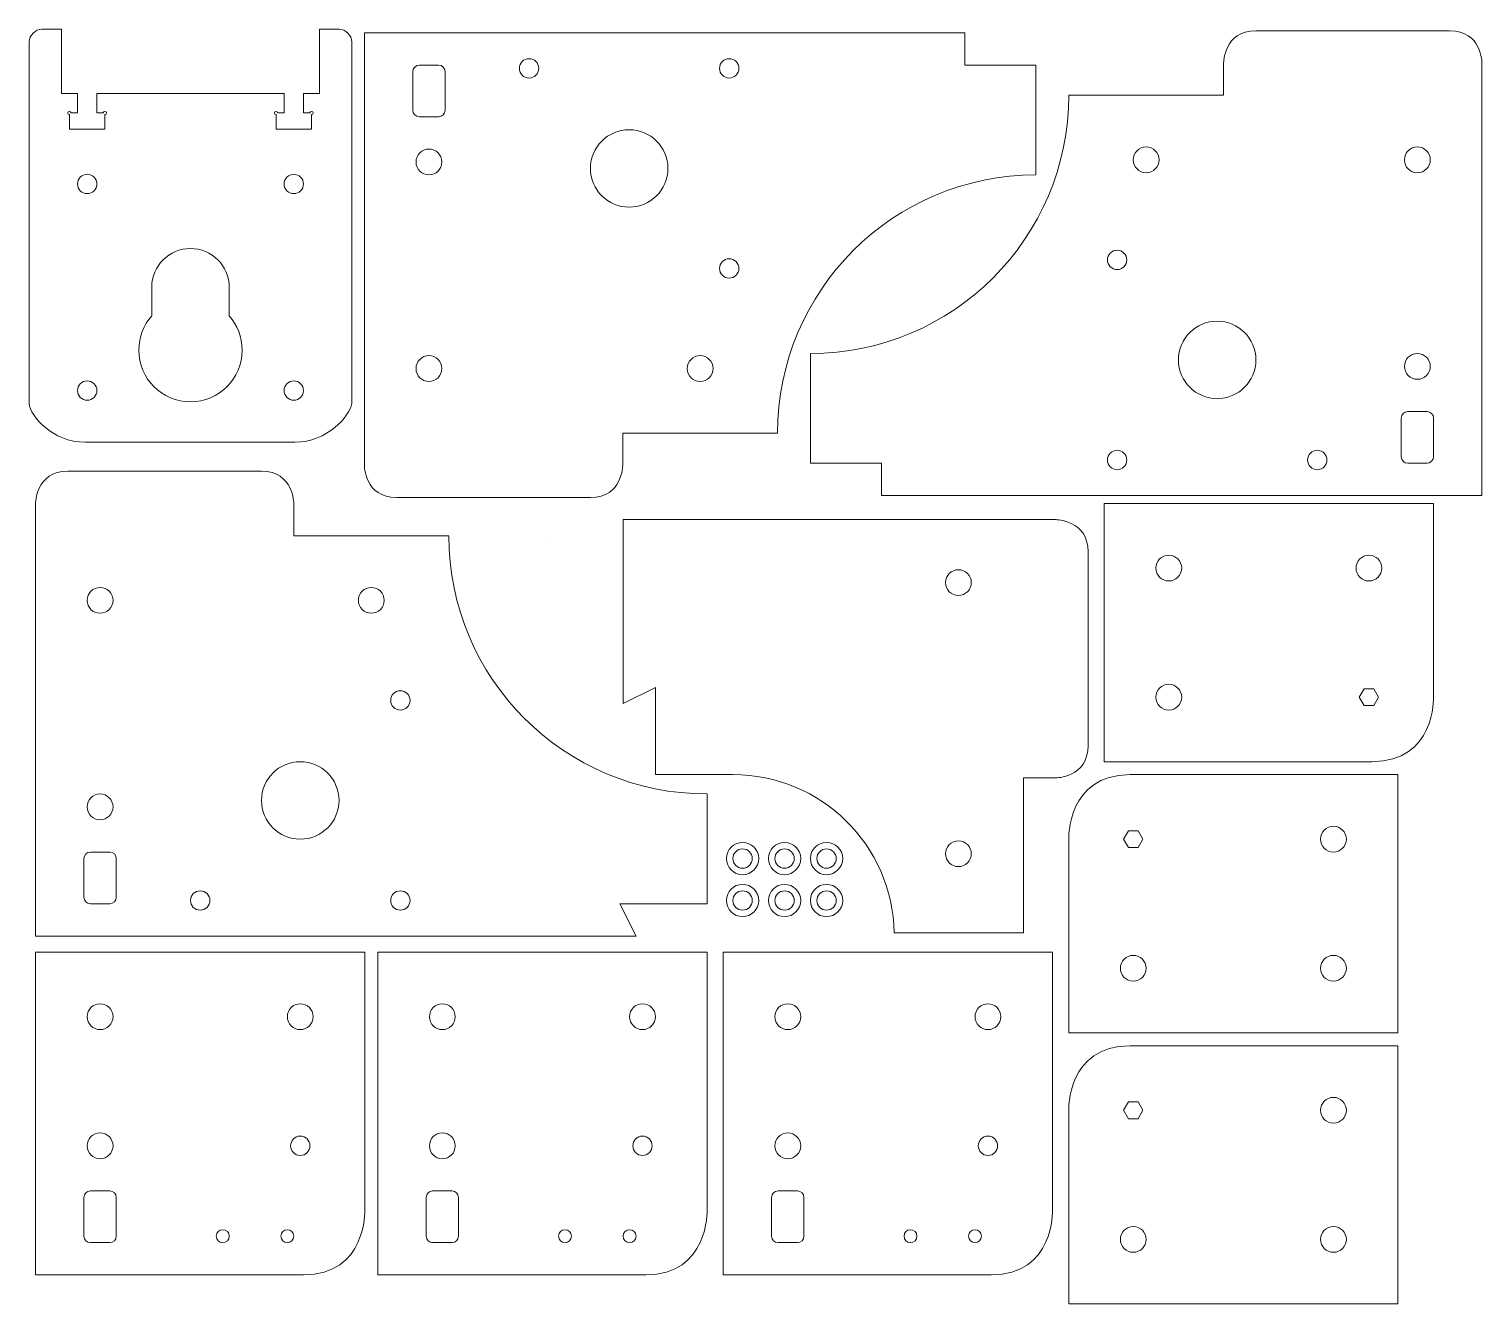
# Model space of a CAD drawing. Header units: inches. Extents: x 1 to 226, y -199 to -1.
import ezdxf

# ---------------------------------------------------------------- set-up
doc = ezdxf.new("R2010")
doc.units = ezdxf.units.IN
doc.header["$MEASUREMENT"] = 0
doc.layers.add('Layer 1', color=7, linetype='Continuous')

# ---------------------------------------------------------------- blocks, each defined once
blk = doc.blocks.new('block 2')
at = {"layer": 'Layer 1', "lineweight": 0}
for points, knots in [([(51.5, -11.5), (51.5, -11.5), (51.5, -11.5), (51.5, -11.5), (51.5, -11.5), (51.5, -3.5), (51.5, -3.5), (51.5, -2.5), (50.5, -1.5), (49.5, -1.5), (49.5, -1.5), (46.5, -1.5), (46.5, -1.5), (46.5, -1.5), (46.5, -11.5), (46.5, -11.5), (46.5, -11.5), (44, -11.5), (44, -11.5), (44, -11.5), (44, -14.5), (44, -14.5), (44, -14.5), (45, -14.5), (45, -14.5), (45, -14.5), (45, -14.5), (45, -14.5), (45, -14.36), (45.11, -14.25), (45.25, -14.25), (45.39, -14.25), (45.5, -14.36), (45.5, -14.5), (45.5, -14.64), (45.39, -14.75), (45.25, -14.75), (45.25, -14.75), (45.25, -14.75), (45.25, -14.75), (45.25, -14.75), (45.25, -17), (45.25, -17), (45.25, -17), (44, -17), (44, -17), (44, -17), (41, -17), (41, -17), (41, -17), (39.75, -17), (39.75, -17), (39.75, -17), (39.75, -14.75), (39.75, -14.75), (39.61, -14.75), (39.5, -14.64), (39.5, -14.5), (39.5, -14.36), (39.61, -14.25), (39.75, -14.25), (39.89, -14.25), (40, -14.36), (40, -14.5), (40, -14.5), (40, -14.5), (40, -14.5), (40, -14.5), (41, -14.5), (41, -14.5), (41, -14.5), (41, -11.5), (41, -11.5), (41, -11.5), (12, -11.5), (12, -11.5), (12, -11.5), (12, -14.5), (12, -14.5), (12, -14.5), (13, -14.5), (13, -14.5), (13, -14.5), (13, -14.5), (13, -14.5), (13, -14.36), (13.11, -14.25), (13.25, -14.25), (13.39, -14.25), (13.5, -14.36), (13.5, -14.5), (13.5, -14.64), (13.39, -14.75), (13.25, -14.75), (13.25, -14.75), (13.25, -14.75), (13.25, -14.75), (13.25, -14.75), (13.25, -17), (13.25, -17), (13.25, -17), (12, -17), (12, -17), (12, -17), (9, -17), (9, -17), (9, -17), (7.75, -17), (7.75, -17), (7.75, -17), (7.75, -14.75), (7.75, -14.75), (7.61, -14.75), (7.5, -14.64), (7.5, -14.5), (7.5, -14.36), (7.61, -14.25), (7.75, -14.25), (7.89, -14.25), (8, -14.36), (8, -14.5), (8, -14.5), (8, -14.5), (8, -14.5), (8, -14.5), (9, -14.5), (9, -14.5), (9, -14.5), (9, -11.5), (9, -11.5), (9, -11.5), (6.5, -11.5), (6.5, -11.5), (6.5, -11.5), (6.5, -1.5), (6.5, -1.5), (6.5, -1.5), (3.5, -1.5), (3.5, -1.5), (2.5, -1.5), (1.5, -2.5), (1.5, -3.5), (1.5, -3.5), (1.5, -11.5), (1.5, -11.5), (1.5, -11.5), (1.5, -11.5), (1.5, -11.5), (1.5, -11.5), (1.5, -59.5), (1.5, -59.5), (1.67, -61.5), (5.17, -65.5), (10.17, -65.5), (10.17, -65.5), (42.67, -65.5), (42.67, -65.5), (47.67, -65.5), (51.17, -61.5), (51.5, -59.5), (51.5, -59.5), (51.5, -11.5), (51.5, -11.5)], [0, 0, 0, 0, 1, 1, 1, 2, 2, 2, 3, 3, 3, 4, 4, 4, 5, 5, 5, 6, 6, 6, 7, 7, 7, 8, 8, 8, 9, 9, 9, 10, 10, 10, 11, 11, 11, 12, 12, 12, 13, 13, 13, 14, 14, 14, 15, 15, 15, 16, 16, 16, 17, 17, 17, 18, 18, 18, 19, 19, 19, 20, 20, 20, 21, 21, 21, 22, 22, 22, 23, 23, 23, 24, 24, 24, 25, 25, 25, 26, 26, 26, 27, 27, 27, 28, 28, 28, 29, 29, 29, 30, 30, 30, 31, 31, 31, 32, 32, 32, 33, 33, 33, 34, 34, 34, 35, 35, 35, 36, 36, 36, 37, 37, 37, 38, 38, 38, 39, 39, 39, 40, 40, 40, 41, 41, 41, 42, 42, 42, 43, 43, 43, 44, 44, 44, 45, 45, 45, 46, 46, 46, 47, 47, 47, 48, 48, 48, 49, 49, 49, 50, 50, 50, 51, 51, 51, 52, 52, 52, 53, 53, 53, 54, 54, 54, 54]), ([(10.5, -27), (9.67, -27), (9, -26.33), (9, -25.5), (9, -24.67), (9.67, -24), (10.5, -24), (11.33, -24), (12, -24.67), (12, -25.5), (12, -26.33), (11.33, -27), (10.5, -27)], [0, 0, 0, 0, 1, 1, 1, 2, 2, 2, 3, 3, 3, 4, 4, 4, 4]), ([(42.5, -27), (41.67, -27), (41, -26.33), (41, -25.5), (41, -24.67), (41.67, -24), (42.5, -24), (43.33, -24), (44, -24.67), (44, -25.5), (44, -26.33), (43.33, -27), (42.5, -27)], [0, 0, 0, 0, 1, 1, 1, 2, 2, 2, 3, 3, 3, 4, 4, 4, 4]), ([(32.5, -45.95), (32.5, -45.95), (32.5, -41.87), (32.5, -41.87), (32.5, -41.87), (32.48, -41.87), (32.48, -41.87), (32.49, -41.75), (32.5, -41.63), (32.5, -41.5), (32.5, -38.19), (29.81, -35.5), (26.5, -35.5), (23.19, -35.5), (20.5, -38.19), (20.5, -41.5), (20.5, -41.63), (20.51, -41.75), (20.52, -41.87), (20.52, -41.87), (20.5, -41.87), (20.5, -41.87), (20.5, -41.87), (20.5, -45.95), (20.5, -45.95), (19.25, -47.36), (18.5, -49.21), (18.5, -51.24), (18.5, -55.66), (22.08, -59.24), (26.5, -59.24), (30.92, -59.24), (34.5, -55.66), (34.5, -51.24), (34.5, -49.21), (33.74, -47.36), (32.5, -45.95)], [0, 0, 0, 0, 1, 1, 1, 2, 2, 2, 3, 3, 3, 4, 4, 4, 5, 5, 5, 6, 6, 6, 7, 7, 7, 8, 8, 8, 9, 9, 9, 10, 10, 10, 11, 11, 11, 12, 12, 12, 12]), ([(10.5, -59), (9.67, -59), (9, -58.33), (9, -57.5), (9, -56.67), (9.67, -56), (10.5, -56), (11.33, -56), (12, -56.67), (12, -57.5), (12, -58.33), (11.33, -59), (10.5, -59)], [0, 0, 0, 0, 1, 1, 1, 2, 2, 2, 3, 3, 3, 4, 4, 4, 4]), ([(42.5, -59), (41.67, -59), (41, -58.33), (41, -57.5), (41, -56.67), (41.67, -56), (42.5, -56), (43.33, -56), (44, -56.67), (44, -57.5), (44, -58.33), (43.33, -59), (42.5, -59)], [0, 0, 0, 0, 1, 1, 1, 2, 2, 2, 3, 3, 3, 4, 4, 4, 4])]:
    blk.add_open_spline(points, degree=3, knots=knots, dxfattribs=at)
blk = doc.blocks.new('block 3')
at = {"layer": 'Layer 1', "lineweight": 0}
for points, knots in [([(146.43, -7.09), (146.43, -7.09), (146.43, -2.09), (146.43, -2.09), (146.43, -2.09), (53.43, -2.09), (53.43, -2.09), (53.43, -2.09), (53.43, -64.09), (53.43, -64.09), (53.43, -64.09), (53.43, -64.09), (53.43, -64.09), (53.43, -64.09), (53.43, -69.09), (53.43, -69.09), (53.43, -69.09), (53.43, -74.09), (58.43, -74.09), (58.43, -74.09), (88.43, -74.09), (88.43, -74.09), (93.43, -74.09), (93.43, -69.09), (93.43, -69.09), (93.43, -69.09), (93.43, -64.09), (93.43, -64.09), (93.43, -64.09), (117.43, -64.09), (117.43, -64.09), (117.43, -64.09), (117.43, -64.09), (117.43, -64.09), (117.43, -42), (135.34, -24.09), (157.43, -24.09), (157.43, -24.09), (157.43, -22.09), (157.43, -22.09), (157.43, -22.09), (157.43, -7.09), (157.43, -7.09), (157.43, -7.09), (146.43, -7.09), (146.43, -7.09)], [0, 0, 0, 0, 1, 1, 1, 2, 2, 2, 3, 3, 3, 4, 4, 4, 5, 5, 5, 6, 6, 6, 7, 7, 7, 8, 8, 8, 9, 9, 9, 10, 10, 10, 11, 11, 11, 12, 12, 12, 13, 13, 13, 14, 14, 14, 15, 15, 15, 15]), ([(80.43, -7.59), (80.43, -8.42), (79.76, -9.09), (78.93, -9.09), (78.1, -9.09), (77.43, -8.42), (77.43, -7.59), (77.43, -6.76), (78.1, -6.09), (78.93, -6.09), (79.76, -6.09), (80.43, -6.76), (80.43, -7.59)], [0, 0, 0, 0, 1, 1, 1, 2, 2, 2, 3, 3, 3, 4, 4, 4, 4]), ([(111.43, -7.59), (111.43, -8.42), (110.76, -9.09), (109.93, -9.09), (109.1, -9.09), (108.43, -8.42), (108.43, -7.59), (108.43, -6.76), (109.1, -6.09), (109.93, -6.09), (110.76, -6.09), (111.43, -6.76), (111.43, -7.59)], [0, 0, 0, 0, 1, 1, 1, 2, 2, 2, 3, 3, 3, 4, 4, 4, 4]), ([(65.93, -14.09), (65.93, -14.64), (65.48, -15.09), (64.93, -15.09), (64.93, -15.09), (61.93, -15.09), (61.93, -15.09), (61.38, -15.09), (60.93, -14.64), (60.93, -14.09), (60.93, -14.09), (60.93, -8.09), (60.93, -8.09), (60.93, -7.54), (61.38, -7.09), (61.93, -7.09), (61.93, -7.09), (64.93, -7.09), (64.93, -7.09), (65.48, -7.09), (65.93, -7.54), (65.93, -8.09), (65.93, -8.09), (65.93, -14.09), (65.93, -14.09)], [0, 0, 0, 0, 1, 1, 1, 2, 2, 2, 3, 3, 3, 4, 4, 4, 5, 5, 5, 6, 6, 6, 7, 7, 7, 8, 8, 8, 8]), ([(100.43, -23.09), (100.43, -26.41), (97.74, -29.09), (94.43, -29.09), (91.12, -29.09), (88.43, -26.41), (88.43, -23.09), (88.43, -19.78), (91.12, -17.09), (94.43, -17.09), (97.74, -17.09), (100.43, -19.78), (100.43, -23.09)], [0, 0, 0, 0, 1, 1, 1, 2, 2, 2, 3, 3, 3, 4, 4, 4, 4]), ([(65.43, -22.09), (65.43, -23.2), (64.53, -24.09), (63.43, -24.09), (62.32, -24.09), (61.43, -23.2), (61.43, -22.09), (61.43, -20.99), (62.32, -20.09), (63.43, -20.09), (64.53, -20.09), (65.43, -20.99), (65.43, -22.09)], [0, 0, 0, 0, 1, 1, 1, 2, 2, 2, 3, 3, 3, 4, 4, 4, 4]), ([(111.43, -38.59), (111.43, -39.42), (110.76, -40.09), (109.93, -40.09), (109.1, -40.09), (108.43, -39.42), (108.43, -38.59), (108.43, -37.76), (109.1, -37.09), (109.93, -37.09), (110.76, -37.09), (111.43, -37.76), (111.43, -38.59)], [0, 0, 0, 0, 1, 1, 1, 2, 2, 2, 3, 3, 3, 4, 4, 4, 4]), ([(65.43, -54.09), (65.43, -55.2), (64.53, -56.09), (63.43, -56.09), (62.32, -56.09), (61.43, -55.2), (61.43, -54.09), (61.43, -52.99), (62.32, -52.09), (63.43, -52.09), (64.53, -52.09), (65.43, -52.99), (65.43, -54.09)], [0, 0, 0, 0, 1, 1, 1, 2, 2, 2, 3, 3, 3, 4, 4, 4, 4]), ([(107.43, -54.09), (107.43, -55.2), (106.53, -56.09), (105.43, -56.09), (104.32, -56.09), (103.43, -55.2), (103.43, -54.09), (103.43, -52.99), (104.32, -52.09), (105.43, -52.09), (106.53, -52.09), (107.43, -52.99), (107.43, -54.09)], [0, 0, 0, 0, 1, 1, 1, 2, 2, 2, 3, 3, 3, 4, 4, 4, 4])]:
    blk.add_open_spline(points, degree=3, knots=knots, dxfattribs=at)
blk = doc.blocks.new('block 4')
at = {"layer": 'Layer 1', "lineweight": 0}
for points, knots in [([(133.5, -68.76), (133.5, -68.76), (133.5, -73.76), (133.5, -73.76), (133.5, -73.76), (226.5, -73.76), (226.5, -73.76), (226.5, -73.76), (226.5, -11.76), (226.5, -11.76), (226.5, -11.76), (226.5, -11.76), (226.5, -11.76), (226.5, -11.76), (226.5, -6.76), (226.5, -6.76), (226.5, -6.76), (226.5, -1.76), (221.5, -1.76), (221.5, -1.76), (191.5, -1.76), (191.5, -1.76), (186.5, -1.76), (186.5, -6.76), (186.5, -6.76), (186.5, -6.76), (186.5, -11.76), (186.5, -11.76), (186.5, -11.76), (162.5, -11.76), (162.5, -11.76), (162.5, -11.76), (162.5, -11.76), (162.5, -11.76), (162.5, -33.85), (144.59, -51.76), (122.5, -51.76), (122.5, -51.76), (122.5, -53.76), (122.5, -53.76), (122.5, -53.76), (122.5, -68.76), (122.5, -68.76), (122.5, -68.76), (133.5, -68.76), (133.5, -68.76)], [0, 0, 0, 0, 1, 1, 1, 2, 2, 2, 3, 3, 3, 4, 4, 4, 5, 5, 5, 6, 6, 6, 7, 7, 7, 8, 8, 8, 9, 9, 9, 10, 10, 10, 11, 11, 11, 12, 12, 12, 13, 13, 13, 14, 14, 14, 15, 15, 15, 15]), ([(172.5, -21.76), (172.5, -20.65), (173.39, -19.76), (174.5, -19.76), (175.6, -19.76), (176.5, -20.65), (176.5, -21.76), (176.5, -22.86), (175.6, -23.76), (174.5, -23.76), (173.39, -23.76), (172.5, -22.86), (172.5, -21.76)], [0, 0, 0, 0, 1, 1, 1, 2, 2, 2, 3, 3, 3, 4, 4, 4, 4]), ([(214.5, -21.76), (214.5, -20.65), (215.39, -19.76), (216.5, -19.76), (217.6, -19.76), (218.5, -20.65), (218.5, -21.76), (218.5, -22.86), (217.6, -23.76), (216.5, -23.76), (215.39, -23.76), (214.5, -22.86), (214.5, -21.76)], [0, 0, 0, 0, 1, 1, 1, 2, 2, 2, 3, 3, 3, 4, 4, 4, 4]), ([(168.5, -37.26), (168.5, -36.43), (169.17, -35.76), (170, -35.76), (170.83, -35.76), (171.5, -36.43), (171.5, -37.26), (171.5, -38.09), (170.83, -38.76), (170, -38.76), (169.17, -38.76), (168.5, -38.09), (168.5, -37.26)], [0, 0, 0, 0, 1, 1, 1, 2, 2, 2, 3, 3, 3, 4, 4, 4, 4]), ([(179.5, -52.76), (179.5, -49.44), (182.18, -46.76), (185.5, -46.76), (188.81, -46.76), (191.5, -49.44), (191.5, -52.76), (191.5, -56.07), (188.81, -58.76), (185.5, -58.76), (182.18, -58.76), (179.5, -56.07), (179.5, -52.76)], [0, 0, 0, 0, 1, 1, 1, 2, 2, 2, 3, 3, 3, 4, 4, 4, 4]), ([(214.5, -53.76), (214.5, -52.65), (215.39, -51.76), (216.5, -51.76), (217.6, -51.76), (218.5, -52.65), (218.5, -53.76), (218.5, -54.86), (217.6, -55.76), (216.5, -55.76), (215.39, -55.76), (214.5, -54.86), (214.5, -53.76)], [0, 0, 0, 0, 1, 1, 1, 2, 2, 2, 3, 3, 3, 4, 4, 4, 4]), ([(214, -61.76), (214, -61.21), (214.45, -60.76), (215, -60.76), (215, -60.76), (218, -60.76), (218, -60.76), (218.55, -60.76), (219, -61.21), (219, -61.76), (219, -61.76), (219, -67.76), (219, -67.76), (219, -68.31), (218.55, -68.76), (218, -68.76), (218, -68.76), (215, -68.76), (215, -68.76), (214.45, -68.76), (214, -68.31), (214, -67.76), (214, -67.76), (214, -61.76), (214, -61.76)], [0, 0, 0, 0, 1, 1, 1, 2, 2, 2, 3, 3, 3, 4, 4, 4, 5, 5, 5, 6, 6, 6, 7, 7, 7, 8, 8, 8, 8]), ([(168.5, -68.26), (168.5, -67.43), (169.17, -66.76), (170, -66.76), (170.83, -66.76), (171.5, -67.43), (171.5, -68.26), (171.5, -69.09), (170.83, -69.76), (170, -69.76), (169.17, -69.76), (168.5, -69.09), (168.5, -68.26)], [0, 0, 0, 0, 1, 1, 1, 2, 2, 2, 3, 3, 3, 4, 4, 4, 4]), ([(199.5, -68.26), (199.5, -67.43), (200.17, -66.76), (201, -66.76), (201.83, -66.76), (202.5, -67.43), (202.5, -68.26), (202.5, -69.09), (201.83, -69.76), (201, -69.76), (200.17, -69.76), (199.5, -69.09), (199.5, -68.26)], [0, 0, 0, 0, 1, 1, 1, 2, 2, 2, 3, 3, 3, 4, 4, 4, 4])]:
    blk.add_open_spline(points, degree=3, knots=knots, dxfattribs=at)
blk = doc.blocks.new('block 5')
at = {"layer": 'Layer 1', "lineweight": 0}
for points, knots in [([(110.5, -117), (110.5, -117), (98.5, -117), (98.5, -117), (98.5, -117), (98.5, -103.5), (98.5, -103.5), (98.5, -103.5), (93.5, -106), (93.5, -106), (93.5, -106), (93.5, -77.5), (93.5, -77.5), (93.5, -77.5), (155.5, -77.5), (155.5, -77.5), (155.5, -77.5), (155.5, -77.5), (155.5, -77.5), (155.5, -77.5), (160.5, -77.5), (160.5, -77.5), (160.5, -77.5), (165.5, -77.5), (165.5, -82.5), (165.5, -82.5), (165.5, -112.5), (165.5, -112.5), (165.5, -117.5), (160.5, -117.5), (160.5, -117.5), (160.5, -117.5), (155.5, -117.5), (155.5, -117.5), (155.5, -117.5), (155.5, -141.5), (155.5, -141.5), (155.5, -141.5), (155.5, -141.5), (155.5, -141.5), (155.5, -141.5), (135.49, -141.5), (135.49, -141.5), (135.22, -127.92), (124.14, -117), (110.5, -117)], [0, 0, 0, 0, 1, 1, 1, 2, 2, 2, 3, 3, 3, 4, 4, 4, 5, 5, 5, 6, 6, 6, 7, 7, 7, 8, 8, 8, 9, 9, 9, 10, 10, 10, 11, 11, 11, 12, 12, 12, 13, 13, 13, 14, 14, 14, 15, 15, 15, 15]), ([(145.42, -89.25), (146.52, -89.25), (147.42, -88.36), (147.42, -87.25), (147.42, -86.15), (146.52, -85.25), (145.42, -85.25), (144.31, -85.25), (143.42, -86.15), (143.42, -87.25), (143.42, -88.36), (144.31, -89.25), (145.42, -89.25)], [0, 0, 0, 0, 1, 1, 1, 2, 2, 2, 3, 3, 3, 4, 4, 4, 4]), ([(145.42, -131.25), (146.52, -131.25), (147.42, -130.36), (147.42, -129.25), (147.42, -128.15), (146.52, -127.25), (145.42, -127.25), (144.31, -127.25), (143.42, -128.15), (143.42, -129.25), (143.42, -130.36), (144.31, -131.25), (145.42, -131.25)], [0, 0, 0, 0, 1, 1, 1, 2, 2, 2, 3, 3, 3, 4, 4, 4, 4])]:
    blk.add_open_spline(points, degree=3, knots=knots, dxfattribs=at)
blk = doc.blocks.new('block 6')
at = {"layer": 'Layer 1', "lineweight": 0}
for points, knots in [([(93, -137), (93, -137), (95.5, -142), (95.5, -142), (95.5, -142), (2.5, -142), (2.5, -142), (2.5, -142), (2.5, -80), (2.5, -80), (2.5, -80), (2.5, -80), (2.5, -80), (2.5, -80), (2.5, -75), (2.5, -75), (2.5, -75), (2.5, -70), (7.5, -70), (7.5, -70), (37.5, -70), (37.5, -70), (42.5, -70), (42.5, -75), (42.5, -75), (42.5, -75), (42.5, -80), (42.5, -80), (42.5, -80), (66.5, -80), (66.5, -80), (66.5, -80), (66.5, -80), (66.5, -80), (66.5, -102.09), (84.41, -120), (106.5, -120), (106.5, -120), (106.5, -122), (106.5, -122), (106.5, -122), (106.5, -137), (106.5, -137), (106.5, -137), (93, -137), (93, -137)], [0, 0, 0, 0, 1, 1, 1, 2, 2, 2, 3, 3, 3, 4, 4, 4, 5, 5, 5, 6, 6, 6, 7, 7, 7, 8, 8, 8, 9, 9, 9, 10, 10, 10, 11, 11, 11, 12, 12, 12, 13, 13, 13, 14, 14, 14, 15, 15, 15, 15]), ([(14.5, -90), (14.5, -88.89), (13.61, -88), (12.5, -88), (11.4, -88), (10.5, -88.89), (10.5, -90), (10.5, -91.1), (11.4, -92), (12.5, -92), (13.61, -92), (14.5, -91.1), (14.5, -90)], [0, 0, 0, 0, 1, 1, 1, 2, 2, 2, 3, 3, 3, 4, 4, 4, 4]), ([(56.5, -90), (56.5, -88.89), (55.61, -88), (54.5, -88), (53.4, -88), (52.5, -88.89), (52.5, -90), (52.5, -91.1), (53.4, -92), (54.5, -92), (55.61, -92), (56.5, -91.1), (56.5, -90)], [0, 0, 0, 0, 1, 1, 1, 2, 2, 2, 3, 3, 3, 4, 4, 4, 4]), ([(60.5, -105.5), (60.5, -104.67), (59.83, -104), (59, -104), (58.17, -104), (57.5, -104.67), (57.5, -105.5), (57.5, -106.33), (58.17, -107), (59, -107), (59.83, -107), (60.5, -106.33), (60.5, -105.5)], [0, 0, 0, 0, 1, 1, 1, 2, 2, 2, 3, 3, 3, 4, 4, 4, 4]), ([(49.5, -121), (49.5, -117.68), (46.82, -115), (43.5, -115), (40.19, -115), (37.5, -117.68), (37.5, -121), (37.5, -124.31), (40.19, -127), (43.5, -127), (46.82, -127), (49.5, -124.31), (49.5, -121)], [0, 0, 0, 0, 1, 1, 1, 2, 2, 2, 3, 3, 3, 4, 4, 4, 4]), ([(14.5, -122), (14.5, -120.89), (13.6, -120), (12.5, -120), (11.4, -120), (10.5, -120.89), (10.5, -122), (10.5, -123.1), (11.4, -124), (12.5, -124), (13.6, -124), (14.5, -123.1), (14.5, -122)], [0, 0, 0, 0, 1, 1, 1, 2, 2, 2, 3, 3, 3, 4, 4, 4, 4]), ([(15, -130), (15, -129.45), (14.55, -129), (14, -129), (14, -129), (11, -129), (11, -129), (10.45, -129), (10, -129.45), (10, -130), (10, -130), (10, -136), (10, -136), (10, -136.55), (10.45, -137), (11, -137), (11, -137), (14, -137), (14, -137), (14.55, -137), (15, -136.55), (15, -136), (15, -136), (15, -130), (15, -130)], [0, 0, 0, 0, 1, 1, 1, 2, 2, 2, 3, 3, 3, 4, 4, 4, 5, 5, 5, 6, 6, 6, 7, 7, 7, 8, 8, 8, 8]), ([(29.5, -136.5), (29.5, -135.67), (28.83, -135), (28, -135), (27.17, -135), (26.5, -135.67), (26.5, -136.5), (26.5, -137.33), (27.17, -138), (28, -138), (28.83, -138), (29.5, -137.33), (29.5, -136.5)], [0, 0, 0, 0, 1, 1, 1, 2, 2, 2, 3, 3, 3, 4, 4, 4, 4]), ([(60.5, -136.5), (60.5, -135.67), (59.83, -135), (59, -135), (58.17, -135), (57.5, -135.67), (57.5, -136.5), (57.5, -137.33), (58.17, -138), (59, -138), (59.83, -138), (60.5, -137.33), (60.5, -136.5)], [0, 0, 0, 0, 1, 1, 1, 2, 2, 2, 3, 3, 3, 4, 4, 4, 4])]:
    blk.add_open_spline(points, degree=3, knots=knots, dxfattribs=at)
blk = doc.blocks.new('block 7')
at = {"layer": 'Layer 1', "lineweight": 0}
for points, knots in [([(106.5, -144.5), (106.5, -144.5), (106.5, -174.5), (106.5, -184.5), (106.5, -184.5), (106.8, -194.5), (97, -194.5), (97, -194.5), (55.5, -194.5), (55.5, -194.5), (55.5, -194.5), (55.5, -144.5), (55.5, -144.5), (55.5, -144.5), (106.5, -144.5), (106.5, -144.5)], [0, 0, 0, 0, 1, 1, 1, 2, 2, 2, 3, 3, 3, 4, 4, 4, 5, 5, 5, 5]), ([(67.5, -154.5), (67.5, -155.6), (66.6, -156.5), (65.5, -156.5), (64.39, -156.5), (63.5, -155.6), (63.5, -154.5), (63.5, -153.39), (64.39, -152.5), (65.5, -152.5), (66.6, -152.5), (67.5, -153.39), (67.5, -154.5)], [0, 0, 0, 0, 1, 1, 1, 2, 2, 2, 3, 3, 3, 4, 4, 4, 4]), ([(98.5, -154.5), (98.5, -155.6), (97.61, -156.5), (96.5, -156.5), (95.4, -156.5), (94.5, -155.6), (94.5, -154.5), (94.5, -153.39), (95.4, -152.5), (96.5, -152.5), (97.61, -152.5), (98.5, -153.39), (98.5, -154.5)], [0, 0, 0, 0, 1, 1, 1, 2, 2, 2, 3, 3, 3, 4, 4, 4, 4]), ([(67.5, -174.5), (67.5, -175.6), (66.6, -176.5), (65.5, -176.5), (64.39, -176.5), (63.5, -175.6), (63.5, -174.5), (63.5, -173.39), (64.39, -172.5), (65.5, -172.5), (66.6, -172.5), (67.5, -173.39), (67.5, -174.5)], [0, 0, 0, 0, 1, 1, 1, 2, 2, 2, 3, 3, 3, 4, 4, 4, 4]), ([(98, -174.5), (98, -175.33), (97.33, -176), (96.5, -176), (95.67, -176), (95, -175.33), (95, -174.5), (95, -173.67), (95.67, -173), (96.5, -173), (97.33, -173), (98, -173.67), (98, -174.5)], [0, 0, 0, 0, 1, 1, 1, 2, 2, 2, 3, 3, 3, 4, 4, 4, 4]), ([(68, -188.5), (68, -189.05), (67.55, -189.5), (67, -189.5), (67, -189.5), (64, -189.5), (64, -189.5), (63.45, -189.5), (63, -189.05), (63, -188.5), (63, -188.5), (63, -182.5), (63, -182.5), (63, -181.95), (63.45, -181.5), (64, -181.5), (64, -181.5), (67, -181.5), (67, -181.5), (67.55, -181.5), (68, -181.95), (68, -182.5), (68, -182.5), (68, -188.5), (68, -188.5)], [0, 0, 0, 0, 1, 1, 1, 2, 2, 2, 3, 3, 3, 4, 4, 4, 5, 5, 5, 6, 6, 6, 7, 7, 7, 8, 8, 8, 8]), ([(83.5, -188.5), (83.5, -189.05), (83.95, -189.5), (84.5, -189.5), (85.05, -189.5), (85.5, -189.05), (85.5, -188.5), (85.5, -187.95), (85.05, -187.5), (84.5, -187.5), (83.95, -187.5), (83.5, -187.95), (83.5, -188.5)], [0, 0, 0, 0, 1, 1, 1, 2, 2, 2, 3, 3, 3, 4, 4, 4, 4]), ([(93.5, -188.5), (93.5, -189.05), (93.95, -189.5), (94.5, -189.5), (95.05, -189.5), (95.5, -189.05), (95.5, -188.5), (95.5, -187.95), (95.05, -187.5), (94.5, -187.5), (93.95, -187.5), (93.5, -187.95), (93.5, -188.5)], [0, 0, 0, 0, 1, 1, 1, 2, 2, 2, 3, 3, 3, 4, 4, 4, 4])]:
    blk.add_open_spline(points, degree=3, knots=knots, dxfattribs=at)
blk = doc.blocks.new('block 8')
at = {"layer": 'Layer 1', "lineweight": 0}
for points, knots in [([(53.5, -144.5), (53.5, -144.5), (53.5, -174.5), (53.5, -184.5), (53.5, -184.5), (53.8, -194.5), (44, -194.5), (44, -194.5), (2.5, -194.5), (2.5, -194.5), (2.5, -194.5), (2.5, -144.5), (2.5, -144.5), (2.5, -144.5), (53.5, -144.5), (53.5, -144.5)], [0, 0, 0, 0, 1, 1, 1, 2, 2, 2, 3, 3, 3, 4, 4, 4, 5, 5, 5, 5]), ([(14.5, -154.5), (14.5, -155.6), (13.6, -156.5), (12.5, -156.5), (11.39, -156.5), (10.5, -155.6), (10.5, -154.5), (10.5, -153.39), (11.39, -152.5), (12.5, -152.5), (13.6, -152.5), (14.5, -153.39), (14.5, -154.5)], [0, 0, 0, 0, 1, 1, 1, 2, 2, 2, 3, 3, 3, 4, 4, 4, 4]), ([(45.5, -154.5), (45.5, -155.6), (44.6, -156.5), (43.5, -156.5), (42.4, -156.5), (41.5, -155.6), (41.5, -154.5), (41.5, -153.39), (42.4, -152.5), (43.5, -152.5), (44.6, -152.5), (45.5, -153.39), (45.5, -154.5)], [0, 0, 0, 0, 1, 1, 1, 2, 2, 2, 3, 3, 3, 4, 4, 4, 4]), ([(14.5, -174.5), (14.5, -175.6), (13.6, -176.5), (12.5, -176.5), (11.39, -176.5), (10.5, -175.6), (10.5, -174.5), (10.5, -173.39), (11.39, -172.5), (12.5, -172.5), (13.6, -172.5), (14.5, -173.39), (14.5, -174.5)], [0, 0, 0, 0, 1, 1, 1, 2, 2, 2, 3, 3, 3, 4, 4, 4, 4]), ([(45, -174.5), (45, -175.33), (44.33, -176), (43.5, -176), (42.67, -176), (42, -175.33), (42, -174.5), (42, -173.67), (42.67, -173), (43.5, -173), (44.33, -173), (45, -173.67), (45, -174.5)], [0, 0, 0, 0, 1, 1, 1, 2, 2, 2, 3, 3, 3, 4, 4, 4, 4]), ([(15, -188.5), (15, -189.05), (14.55, -189.5), (14, -189.5), (14, -189.5), (11, -189.5), (11, -189.5), (10.45, -189.5), (10, -189.05), (10, -188.5), (10, -188.5), (10, -182.5), (10, -182.5), (10, -181.95), (10.45, -181.5), (11, -181.5), (11, -181.5), (14, -181.5), (14, -181.5), (14.55, -181.5), (15, -181.95), (15, -182.5), (15, -182.5), (15, -188.5), (15, -188.5)], [0, 0, 0, 0, 1, 1, 1, 2, 2, 2, 3, 3, 3, 4, 4, 4, 5, 5, 5, 6, 6, 6, 7, 7, 7, 8, 8, 8, 8]), ([(30.5, -188.5), (30.5, -189.05), (30.95, -189.5), (31.5, -189.5), (32.05, -189.5), (32.5, -189.05), (32.5, -188.5), (32.5, -187.95), (32.05, -187.5), (31.5, -187.5), (30.95, -187.5), (30.5, -187.95), (30.5, -188.5)], [0, 0, 0, 0, 1, 1, 1, 2, 2, 2, 3, 3, 3, 4, 4, 4, 4]), ([(40.5, -188.5), (40.5, -189.05), (40.94, -189.5), (41.5, -189.5), (42.05, -189.5), (42.5, -189.05), (42.5, -188.5), (42.5, -187.95), (42.05, -187.5), (41.5, -187.5), (40.94, -187.5), (40.5, -187.95), (40.5, -188.5)], [0, 0, 0, 0, 1, 1, 1, 2, 2, 2, 3, 3, 3, 4, 4, 4, 4])]:
    blk.add_open_spline(points, degree=3, knots=knots, dxfattribs=at)
blk = doc.blocks.new('block 9')
at = {"layer": 'Layer 1', "lineweight": 0}
for points in [[(112, -132.5), (110.62, -132.5), (109.5, -131.38), (109.5, -130), (109.5, -128.62), (110.62, -127.5), (112, -127.5), (113.38, -127.5), (114.5, -128.62), (114.5, -130), (114.5, -131.38), (113.38, -132.5), (112, -132.5)], [(112, -131.5), (111.17, -131.5), (110.5, -130.83), (110.5, -130), (110.5, -129.17), (111.17, -128.5), (112, -128.5), (112.83, -128.5), (113.5, -129.17), (113.5, -130), (113.5, -130.83), (112.83, -131.5), (112, -131.5)]]:
    blk.add_open_spline(points, degree=3, knots=[0, 0, 0, 0, 1, 1, 1, 2, 2, 2, 3, 3, 3, 4, 4, 4, 4], dxfattribs=at)
blk = doc.blocks.new('block 10')
at = {"layer": 'Layer 1', "lineweight": 0}
blk.add_lwpolyline([(173.25, -167.7), (174, -169), (173.25, -170.3), (171.75, -170.3), (171, -169), (171.75, -167.7), (173.25, -167.7)], dxfattribs=at)
for points, knots in [([(162.5, -199), (162.5, -199), (162.5, -179), (162.5, -169), (162.5, -169), (162.2, -159), (172, -159), (172, -159), (213.5, -159), (213.5, -159), (213.5, -159), (213.5, -199), (213.5, -199), (213.5, -199), (162.5, -199), (162.5, -199)], [0, 0, 0, 0, 1, 1, 1, 2, 2, 2, 3, 3, 3, 4, 4, 4, 5, 5, 5, 5]), ([(201.5, -169), (201.5, -167.9), (202.4, -167), (203.5, -167), (204.61, -167), (205.5, -167.9), (205.5, -169), (205.5, -170.1), (204.61, -171), (203.5, -171), (202.4, -171), (201.5, -170.1), (201.5, -169)], [0, 0, 0, 0, 1, 1, 1, 2, 2, 2, 3, 3, 3, 4, 4, 4, 4]), ([(170.5, -189), (170.5, -187.9), (171.4, -187), (172.5, -187), (173.61, -187), (174.5, -187.9), (174.5, -189), (174.5, -190.1), (173.61, -191), (172.5, -191), (171.4, -191), (170.5, -190.1), (170.5, -189)], [0, 0, 0, 0, 1, 1, 1, 2, 2, 2, 3, 3, 3, 4, 4, 4, 4]), ([(201.5, -189), (201.5, -187.9), (202.4, -187), (203.5, -187), (204.61, -187), (205.5, -187.9), (205.5, -189), (205.5, -190.1), (204.61, -191), (203.5, -191), (202.4, -191), (201.5, -190.1), (201.5, -189)], [0, 0, 0, 0, 1, 1, 1, 2, 2, 2, 3, 3, 3, 4, 4, 4, 4])]:
    blk.add_open_spline(points, degree=3, knots=knots, dxfattribs=at)
blk = doc.blocks.new('block 11')
at = {"layer": 'Layer 1', "lineweight": 0}
blk.add_lwpolyline([(208.25, -106.3), (207.5, -105), (208.25, -103.7), (209.75, -103.7), (210.5, -105), (209.75, -106.3), (208.25, -106.3)], dxfattribs=at)
for points, knots in [([(219, -75), (219, -75), (219, -95), (219, -105), (219, -105), (219.3, -115), (209.5, -115), (209.5, -115), (168, -115), (168, -115), (168, -115), (168, -75), (168, -75), (168, -75), (219, -75), (219, -75)], [0, 0, 0, 0, 1, 1, 1, 2, 2, 2, 3, 3, 3, 4, 4, 4, 5, 5, 5, 5]), ([(180, -85), (180, -86.1), (179.1, -87), (178, -87), (176.89, -87), (176, -86.1), (176, -85), (176, -83.89), (176.89, -83), (178, -83), (179.1, -83), (180, -83.89), (180, -85)], [0, 0, 0, 0, 1, 1, 1, 2, 2, 2, 3, 3, 3, 4, 4, 4, 4]), ([(211, -85), (211, -86.1), (210.1, -87), (209, -87), (207.89, -87), (207, -86.1), (207, -85), (207, -83.89), (207.89, -83), (209, -83), (210.1, -83), (211, -83.89), (211, -85)], [0, 0, 0, 0, 1, 1, 1, 2, 2, 2, 3, 3, 3, 4, 4, 4, 4]), ([(180, -105), (180, -106.1), (179.1, -107), (178, -107), (176.89, -107), (176, -106.1), (176, -105), (176, -103.89), (176.89, -103), (178, -103), (179.1, -103), (180, -103.89), (180, -105)], [0, 0, 0, 0, 1, 1, 1, 2, 2, 2, 3, 3, 3, 4, 4, 4, 4])]:
    blk.add_open_spline(points, degree=3, knots=knots, dxfattribs=at)
blk = doc.blocks.new('block 12')
at = {"layer": 'Layer 1', "lineweight": 0}
blk.add_lwpolyline([(173.25, -125.7), (174, -127), (173.25, -128.3), (171.75, -128.3), (171, -127), (171.75, -125.7), (173.25, -125.7)], dxfattribs=at)
for points, knots in [([(162.5, -157), (162.5, -157), (162.5, -137), (162.5, -127), (162.5, -127), (162.2, -117), (172, -117), (172, -117), (213.5, -117), (213.5, -117), (213.5, -117), (213.5, -157), (213.5, -157), (213.5, -157), (162.5, -157), (162.5, -157)], [0, 0, 0, 0, 1, 1, 1, 2, 2, 2, 3, 3, 3, 4, 4, 4, 5, 5, 5, 5]), ([(201.5, -127), (201.5, -125.89), (202.4, -125), (203.5, -125), (204.61, -125), (205.5, -125.89), (205.5, -127), (205.5, -128.1), (204.61, -129), (203.5, -129), (202.4, -129), (201.5, -128.1), (201.5, -127)], [0, 0, 0, 0, 1, 1, 1, 2, 2, 2, 3, 3, 3, 4, 4, 4, 4]), ([(170.5, -147), (170.5, -145.89), (171.4, -145), (172.5, -145), (173.61, -145), (174.5, -145.89), (174.5, -147), (174.5, -148.1), (173.61, -149), (172.5, -149), (171.4, -149), (170.5, -148.1), (170.5, -147)], [0, 0, 0, 0, 1, 1, 1, 2, 2, 2, 3, 3, 3, 4, 4, 4, 4]), ([(201.5, -147), (201.5, -145.89), (202.4, -145), (203.5, -145), (204.61, -145), (205.5, -145.89), (205.5, -147), (205.5, -148.1), (204.61, -149), (203.5, -149), (202.4, -149), (201.5, -148.1), (201.5, -147)], [0, 0, 0, 0, 1, 1, 1, 2, 2, 2, 3, 3, 3, 4, 4, 4, 4])]:
    blk.add_open_spline(points, degree=3, knots=knots, dxfattribs=at)
blk = doc.blocks.new('block 13')
at = {"layer": 'Layer 1', "lineweight": 0}
for points in [[(112, -139), (110.62, -139), (109.5, -137.88), (109.5, -136.5), (109.5, -135.12), (110.62, -134), (112, -134), (113.38, -134), (114.5, -135.12), (114.5, -136.5), (114.5, -137.88), (113.38, -139), (112, -139)], [(112, -138), (111.17, -138), (110.5, -137.33), (110.5, -136.5), (110.5, -135.67), (111.17, -135), (112, -135), (112.83, -135), (113.5, -135.67), (113.5, -136.5), (113.5, -137.33), (112.83, -138), (112, -138)]]:
    blk.add_open_spline(points, degree=3, knots=[0, 0, 0, 0, 1, 1, 1, 2, 2, 2, 3, 3, 3, 4, 4, 4, 4], dxfattribs=at)
blk = doc.blocks.new('block 14')
at = {"layer": 'Layer 1', "lineweight": 0}
for points, knots in [([(160, -144.5), (160, -144.5), (160, -174.5), (160, -184.5), (160, -184.5), (160.3, -194.5), (150.5, -194.5), (150.5, -194.5), (109, -194.5), (109, -194.5), (109, -194.5), (109, -144.5), (109, -144.5), (109, -144.5), (160, -144.5), (160, -144.5)], [0, 0, 0, 0, 1, 1, 1, 2, 2, 2, 3, 3, 3, 4, 4, 4, 5, 5, 5, 5]), ([(121, -154.5), (121, -155.6), (120.1, -156.5), (119, -156.5), (117.89, -156.5), (117, -155.6), (117, -154.5), (117, -153.4), (117.89, -152.5), (119, -152.5), (120.1, -152.5), (121, -153.4), (121, -154.5)], [0, 0, 0, 0, 1, 1, 1, 2, 2, 2, 3, 3, 3, 4, 4, 4, 4]), ([(152, -154.5), (152, -155.6), (151.1, -156.5), (150, -156.5), (148.9, -156.5), (148, -155.6), (148, -154.5), (148, -153.4), (148.9, -152.5), (150, -152.5), (151.1, -152.5), (152, -153.4), (152, -154.5)], [0, 0, 0, 0, 1, 1, 1, 2, 2, 2, 3, 3, 3, 4, 4, 4, 4]), ([(121, -174.5), (121, -175.6), (120.1, -176.5), (119, -176.5), (117.89, -176.5), (117, -175.6), (117, -174.5), (117, -173.4), (117.89, -172.5), (119, -172.5), (120.1, -172.5), (121, -173.4), (121, -174.5)], [0, 0, 0, 0, 1, 1, 1, 2, 2, 2, 3, 3, 3, 4, 4, 4, 4]), ([(151.5, -174.5), (151.5, -175.33), (150.83, -176), (150, -176), (149.17, -176), (148.5, -175.33), (148.5, -174.5), (148.5, -173.67), (149.17, -173), (150, -173), (150.83, -173), (151.5, -173.67), (151.5, -174.5)], [0, 0, 0, 0, 1, 1, 1, 2, 2, 2, 3, 3, 3, 4, 4, 4, 4]), ([(121.5, -188.5), (121.5, -189.05), (121.05, -189.5), (120.5, -189.5), (120.5, -189.5), (117.5, -189.5), (117.5, -189.5), (116.95, -189.5), (116.5, -189.05), (116.5, -188.5), (116.5, -188.5), (116.5, -182.5), (116.5, -182.5), (116.5, -181.95), (116.95, -181.5), (117.5, -181.5), (117.5, -181.5), (120.5, -181.5), (120.5, -181.5), (121.05, -181.5), (121.5, -181.95), (121.5, -182.5), (121.5, -182.5), (121.5, -188.5), (121.5, -188.5)], [0, 0, 0, 0, 1, 1, 1, 2, 2, 2, 3, 3, 3, 4, 4, 4, 5, 5, 5, 6, 6, 6, 7, 7, 7, 8, 8, 8, 8]), ([(137, -188.5), (137, -189.05), (137.44, -189.5), (138, -189.5), (138.55, -189.5), (139, -189.05), (139, -188.5), (139, -187.95), (138.55, -187.5), (138, -187.5), (137.44, -187.5), (137, -187.95), (137, -188.5)], [0, 0, 0, 0, 1, 1, 1, 2, 2, 2, 3, 3, 3, 4, 4, 4, 4]), ([(147, -188.5), (147, -189.05), (147.45, -189.5), (148, -189.5), (148.55, -189.5), (149, -189.05), (149, -188.5), (149, -187.95), (148.55, -187.5), (148, -187.5), (147.45, -187.5), (147, -187.95), (147, -188.5)], [0, 0, 0, 0, 1, 1, 1, 2, 2, 2, 3, 3, 3, 4, 4, 4, 4])]:
    blk.add_open_spline(points, degree=3, knots=knots, dxfattribs=at)
blk = doc.blocks.new('block 15')
at = {"layer": 'Layer 1', "lineweight": 0}
for points in [[(118.5, -132.5), (117.12, -132.5), (116, -131.38), (116, -130), (116, -128.62), (117.12, -127.5), (118.5, -127.5), (119.88, -127.5), (121, -128.62), (121, -130), (121, -131.38), (119.88, -132.5), (118.5, -132.5)], [(118.5, -131.5), (117.67, -131.5), (117, -130.83), (117, -130), (117, -129.17), (117.67, -128.5), (118.5, -128.5), (119.33, -128.5), (120, -129.17), (120, -130), (120, -130.83), (119.33, -131.5), (118.5, -131.5)]]:
    blk.add_open_spline(points, degree=3, knots=[0, 0, 0, 0, 1, 1, 1, 2, 2, 2, 3, 3, 3, 4, 4, 4, 4], dxfattribs=at)
blk = doc.blocks.new('block 16')
at = {"layer": 'Layer 1', "lineweight": 0}
for points in [[(118.5, -139), (117.12, -139), (116, -137.88), (116, -136.5), (116, -135.12), (117.12, -134), (118.5, -134), (119.88, -134), (121, -135.12), (121, -136.5), (121, -137.88), (119.88, -139), (118.5, -139)], [(118.5, -138), (117.67, -138), (117, -137.33), (117, -136.5), (117, -135.67), (117.67, -135), (118.5, -135), (119.33, -135), (120, -135.67), (120, -136.5), (120, -137.33), (119.33, -138), (118.5, -138)]]:
    blk.add_open_spline(points, degree=3, knots=[0, 0, 0, 0, 1, 1, 1, 2, 2, 2, 3, 3, 3, 4, 4, 4, 4], dxfattribs=at)
blk = doc.blocks.new('block 17')
at = {"layer": 'Layer 1', "lineweight": 0}
for points in [[(125, -132.5), (123.62, -132.5), (122.5, -131.38), (122.5, -130), (122.5, -128.62), (123.62, -127.5), (125, -127.5), (126.38, -127.5), (127.5, -128.62), (127.5, -130), (127.5, -131.38), (126.38, -132.5), (125, -132.5)], [(125, -131.5), (124.17, -131.5), (123.5, -130.83), (123.5, -130), (123.5, -129.17), (124.17, -128.5), (125, -128.5), (125.83, -128.5), (126.5, -129.17), (126.5, -130), (126.5, -130.83), (125.83, -131.5), (125, -131.5)]]:
    blk.add_open_spline(points, degree=3, knots=[0, 0, 0, 0, 1, 1, 1, 2, 2, 2, 3, 3, 3, 4, 4, 4, 4], dxfattribs=at)
blk = doc.blocks.new('block 18')
at = {"layer": 'Layer 1', "lineweight": 0}
for points in [[(125, -139), (123.62, -139), (122.5, -137.88), (122.5, -136.5), (122.5, -135.12), (123.62, -134), (125, -134), (126.38, -134), (127.5, -135.12), (127.5, -136.5), (127.5, -137.88), (126.38, -139), (125, -139)], [(125, -138), (124.17, -138), (123.5, -137.33), (123.5, -136.5), (123.5, -135.67), (124.17, -135), (125, -135), (125.83, -135), (126.5, -135.67), (126.5, -136.5), (126.5, -137.33), (125.83, -138), (125, -138)]]:
    blk.add_open_spline(points, degree=3, knots=[0, 0, 0, 0, 1, 1, 1, 2, 2, 2, 3, 3, 3, 4, 4, 4, 4], dxfattribs=at)

msp = doc.modelspace()

# ---------------------------------------------------------------- linework, layer by layer
at = {"layer": 'Layer 1', "lineweight": 0}
msp.add_lwpolyline([(82.12, -80.49), (82.12, -80.49)], dxfattribs=at)

# ---------------------------------------------------------------- block references
at = {"layer": 'Layer 1'}
for name in ['block 2', 'block 3', 'block 4', 'block 6', 'block 11', 'block 5', 'block 12', 'block 9', 'block 15', 'block 17', 'block 13', 'block 16', 'block 18', 'block 8', 'block 7', 'block 14', 'block 10']:
    msp.add_blockref(name, (0, 0), dxfattribs=at)

doc.saveas('drawing.dxf')
